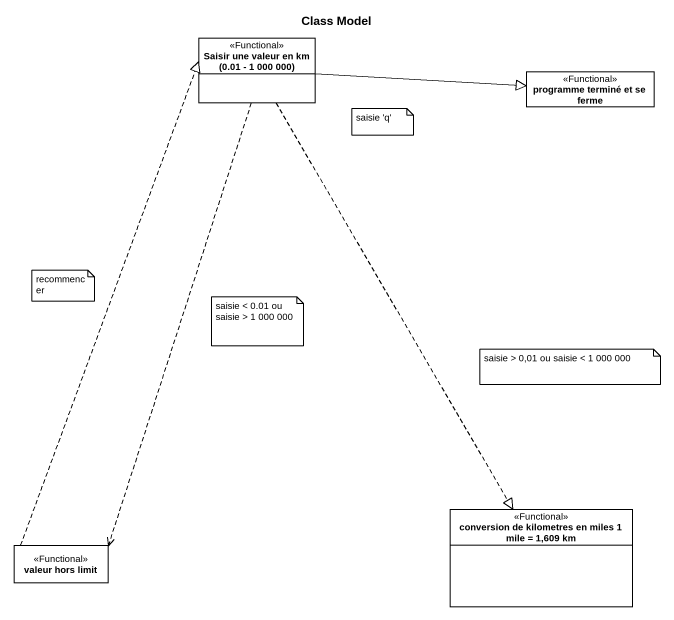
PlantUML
@startuml
title Class Model
hide circle
hide empty members
class "Saisir une valeur en km (0.01 - 1 000 000)" as Saisir_une_valeur_en_km_0 <<Functional>>
class "programme terminé et se ferme" as programme_terminé_et_se <<Functional>>
class "conversion de kilometres en miles 1 mile = 1,609 km" as conversion_de_kilometres_en <<Functional>>
class "valeur hors limit" as valeur_hors_limit <<Functional>>
Saisir_une_valeur_en_km_0 -right-|> programme_terminé_et_se
Saisir_une_valeur_en_km_0 ..|> conversion_de_kilometres_en
Saisir_une_valeur_en_km_0 ..> valeur_hors_limit
valeur_hors_limit .up.|> Saisir_une_valeur_en_km_0
note as N1
  saisie 'q'
end note
note as N2
  recommencer
end note
note as N3
  saisie < 0.01 ou saisie > 1 000 000
end note
note as N4
  saisie > 0,01 ou saisie < 1 000 000
end note
@enduml
